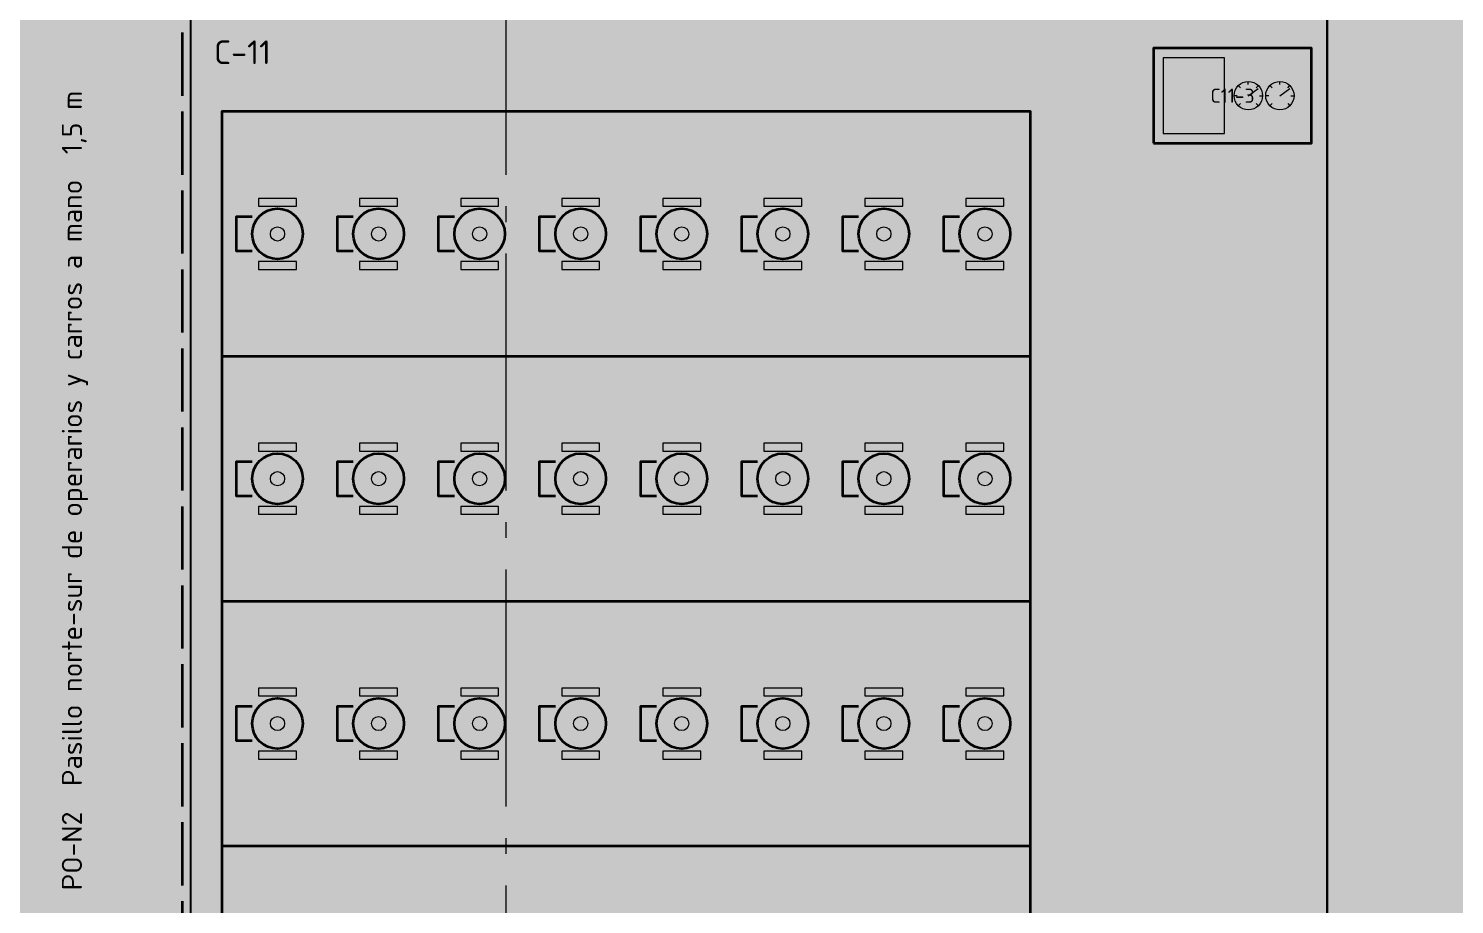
# Model space of a CAD drawing. Header units: millimetres. Extents: x 0 to 1189, y 0 to 841.
# Drawn here: x 660.8 to 751.1, y 518.8 to 574.3 of the extents above; entities that cross this region are included whole.
import ezdxf
from ezdxf.enums import TextEntityAlignment as Align

# ---------------------------------------------------------------- set-up
doc = ezdxf.new("R2010")
doc.units = ezdxf.units.MM
doc.linetypes.add('IRAM-E-TRAZOS', pattern=[5, 4, -1])
doc.linetypes.add('IRAM-F-TRAZO-PUNTO', pattern=[20, 15, -2, 1, -2])
for name, color, linetype, lineweight, true_color in [('A-DEM-AM', 2, 'CONTINUOUS', 35, 0xd7a500), ('A-EQUIPO', 30, 'CONTINUOUS', 35, 0xe67800), ('A-PASILLO', 2, 'IRAM-E-TRAZOS', 35, 0xd7a500)]:
    doc.layers.add(name, color=color, linetype=linetype, lineweight=lineweight, true_color=true_color)
for name, color, linetype, lineweight in [('A-EJE', 1, 'IRAM-F-TRAZO-PUNTO', 18), ('A-EQUIPO-FINO', 8, 'CONTINUOUS', 13), ('A-EQUIPO-RELLENO', 9, 'CONTINUOUS', 13), ('A-RELLENO', 9, 'CONTINUOUS', 13), ('A-SECTOR', 1, 'CONTINUOUS', 25), ('A-SECTOR-TXT', 1, 'CONTINUOUS', 25), ('A-TEXTO', 7, 'CONTINUOUS', 18)]:
    doc.layers.add(name, color=color, linetype=linetype, lineweight=lineweight)
doc.styles.add('ISO3098', font='isocpeur.ttf')

msp = doc.modelspace()

# ---------------------------------------------------------------- hatches: boundary and pattern name
at = {"layer": 'A-EQUIPO-RELLENO', "true_color": 0xeedec0}
h = msp.add_hatch(color=7, dxfattribs=at)
h.dxf.hatch_style = 1
h.paths.add_polyline_path([(732, 567), (742, 567), (742, 573), (732, 573)])
at = {"layer": 'A-EQUIPO-RELLENO', "true_color": 0xffffff}
h = msp.add_hatch(color=7, dxfattribs=at)
h.dxf.hatch_style = 1
h.paths.add_polyline_path([(738.9, 570), (738.869, 570.233), (738.779, 570.45), (738.636, 570.636), (738.45, 570.779), (738.233, 570.869), (738, 570.9), (737.767, 570.869), (737.55, 570.779), (737.364, 570.636), (737.221, 570.45), (737.131, 570.233), (737.1, 570), (737.131, 569.767), (737.221, 569.55), (737.364, 569.364), (737.55, 569.221), (737.767, 569.131), (738, 569.1), (738.233, 569.131), (738.45, 569.221), (738.636, 569.364), (738.779, 569.55), (738.869, 569.767)])
h = msp.add_hatch(color=7, dxfattribs=at)
h.dxf.hatch_style = 1
h.paths.add_polyline_path([(740.9, 570), (740.869, 570.233), (740.779, 570.45), (740.636, 570.636), (740.45, 570.779), (740.233, 570.869), (740, 570.9), (739.767, 570.869), (739.55, 570.779), (739.364, 570.636), (739.221, 570.45), (739.131, 570.233), (739.1, 570), (739.131, 569.767), (739.221, 569.55), (739.364, 569.364), (739.55, 569.221), (739.767, 569.131), (740, 569.1), (740.233, 569.131), (740.45, 569.221), (740.636, 569.364), (740.779, 569.55), (740.869, 569.767)])
at = {"layer": 'A-EQUIPO-RELLENO', "true_color": 0xf0786e}
h = msp.add_hatch(color=7, dxfattribs=at)
h.dxf.hatch_style = 1
h.paths.add_polyline_path([(678.12, 561.25), (678.065, 561.664), (677.906, 562.05), (677.651, 562.381), (677.32, 562.636), (676.934, 562.795), (676.52, 562.85), (676.106, 562.795), (675.72, 562.636), (675.389, 562.381), (675.134, 562.05), (674.975, 561.664), (674.92, 561.25), (674.975, 560.836), (675.134, 560.45), (675.389, 560.119), (675.72, 559.864), (676.106, 559.705), (676.52, 559.65), (676.934, 559.705), (677.32, 559.864), (677.651, 560.119), (677.906, 560.45), (678.065, 560.836)])
at = {"layer": 'A-EQUIPO-RELLENO', "true_color": 0x969ba0}
h = msp.add_hatch(color=7, dxfattribs=at)
h.dxf.hatch_style = 1
h.paths.add_polyline_path([(675.32, 563), (677.72, 563), (677.72, 563.5), (675.32, 563.5)])
at = {"layer": 'A-EQUIPO-RELLENO', "true_color": 0xf0786e}
h = msp.add_hatch(color=7, dxfattribs=at)
h.dxf.hatch_style = 1
h.paths.add_polyline_path([(684.52, 561.25), (684.465, 561.664), (684.306, 562.05), (684.051, 562.381), (683.72, 562.636), (683.334, 562.795), (682.92, 562.85), (682.506, 562.795), (682.12, 562.636), (681.789, 562.381), (681.534, 562.05), (681.375, 561.664), (681.32, 561.25), (681.375, 560.836), (681.534, 560.45), (681.789, 560.119), (682.12, 559.864), (682.506, 559.705), (682.92, 559.65), (683.334, 559.705), (683.72, 559.864), (684.051, 560.119), (684.306, 560.45), (684.465, 560.836)])
at = {"layer": 'A-EQUIPO-RELLENO', "true_color": 0x969ba0}
h = msp.add_hatch(color=7, dxfattribs=at)
h.dxf.hatch_style = 1
h.paths.add_polyline_path([(681.72, 563), (684.12, 563), (684.12, 563.5), (681.72, 563.5)])
at = {"layer": 'A-EQUIPO-RELLENO', "true_color": 0xf0786e}
h = msp.add_hatch(color=7, dxfattribs=at)
h.dxf.hatch_style = 1
h.paths.add_polyline_path([(690.92, 561.25), (690.865, 561.664), (690.706, 562.05), (690.451, 562.381), (690.12, 562.636), (689.734, 562.795), (689.32, 562.85), (688.906, 562.795), (688.52, 562.636), (688.189, 562.381), (687.934, 562.05), (687.775, 561.664), (687.72, 561.25), (687.775, 560.836), (687.934, 560.45), (688.189, 560.119), (688.52, 559.864), (688.906, 559.705), (689.32, 559.65), (689.734, 559.705), (690.12, 559.864), (690.451, 560.119), (690.706, 560.45), (690.865, 560.836)])
at = {"layer": 'A-EQUIPO-RELLENO', "true_color": 0x969ba0}
h = msp.add_hatch(color=7, dxfattribs=at)
h.dxf.hatch_style = 1
h.paths.add_polyline_path([(688.12, 563), (690.52, 563), (690.52, 563.5), (688.12, 563.5)])
at = {"layer": 'A-EQUIPO-RELLENO', "true_color": 0xf0786e}
h = msp.add_hatch(color=7, dxfattribs=at)
h.dxf.hatch_style = 1
h.paths.add_polyline_path([(697.32, 561.25), (697.265, 561.664), (697.106, 562.05), (696.851, 562.381), (696.52, 562.636), (696.134, 562.795), (695.72, 562.85), (695.306, 562.795), (694.92, 562.636), (694.589, 562.381), (694.334, 562.05), (694.175, 561.664), (694.12, 561.25), (694.175, 560.836), (694.334, 560.45), (694.589, 560.119), (694.92, 559.864), (695.306, 559.705), (695.72, 559.65), (696.134, 559.705), (696.52, 559.864), (696.851, 560.119), (697.106, 560.45), (697.265, 560.836)])
at = {"layer": 'A-EQUIPO-RELLENO', "true_color": 0x969ba0}
h = msp.add_hatch(color=7, dxfattribs=at)
h.dxf.hatch_style = 1
h.paths.add_polyline_path([(694.52, 563), (696.92, 563), (696.92, 563.5), (694.52, 563.5)])
at = {"layer": 'A-EQUIPO-RELLENO', "true_color": 0xf0786e}
h = msp.add_hatch(color=7, dxfattribs=at)
h.dxf.hatch_style = 1
h.paths.add_polyline_path([(703.72, 561.25), (703.665, 561.664), (703.506, 562.05), (703.251, 562.381), (702.92, 562.636), (702.534, 562.795), (702.12, 562.85), (701.706, 562.795), (701.32, 562.636), (700.989, 562.381), (700.734, 562.05), (700.575, 561.664), (700.52, 561.25), (700.575, 560.836), (700.734, 560.45), (700.989, 560.119), (701.32, 559.864), (701.706, 559.705), (702.12, 559.65), (702.534, 559.705), (702.92, 559.864), (703.251, 560.119), (703.506, 560.45), (703.665, 560.836)])
at = {"layer": 'A-EQUIPO-RELLENO', "true_color": 0x969ba0}
h = msp.add_hatch(color=7, dxfattribs=at)
h.dxf.hatch_style = 1
h.paths.add_polyline_path([(700.92, 563), (703.32, 563), (703.32, 563.5), (700.92, 563.5)])
at = {"layer": 'A-EQUIPO-RELLENO', "true_color": 0xf0786e}
h = msp.add_hatch(color=7, dxfattribs=at)
h.dxf.hatch_style = 1
h.paths.add_polyline_path([(710.12, 561.25), (710.065, 561.664), (709.906, 562.05), (709.651, 562.381), (709.32, 562.636), (708.934, 562.795), (708.52, 562.85), (708.106, 562.795), (707.72, 562.636), (707.389, 562.381), (707.134, 562.05), (706.975, 561.664), (706.92, 561.25), (706.975, 560.836), (707.134, 560.45), (707.389, 560.119), (707.72, 559.864), (708.106, 559.705), (708.52, 559.65), (708.934, 559.705), (709.32, 559.864), (709.651, 560.119), (709.906, 560.45), (710.065, 560.836)])
at = {"layer": 'A-EQUIPO-RELLENO', "true_color": 0x969ba0}
h = msp.add_hatch(color=7, dxfattribs=at)
h.dxf.hatch_style = 1
h.paths.add_polyline_path([(707.32, 563), (709.72, 563), (709.72, 563.5), (707.32, 563.5)])
at = {"layer": 'A-EQUIPO-RELLENO', "true_color": 0xf0786e}
h = msp.add_hatch(color=7, dxfattribs=at)
h.dxf.hatch_style = 1
h.paths.add_polyline_path([(716.52, 561.25), (716.465, 561.664), (716.306, 562.05), (716.051, 562.381), (715.72, 562.636), (715.334, 562.795), (714.92, 562.85), (714.506, 562.795), (714.12, 562.636), (713.789, 562.381), (713.534, 562.05), (713.375, 561.664), (713.32, 561.25), (713.375, 560.836), (713.534, 560.45), (713.789, 560.119), (714.12, 559.864), (714.506, 559.705), (714.92, 559.65), (715.334, 559.705), (715.72, 559.864), (716.051, 560.119), (716.306, 560.45), (716.465, 560.836)])
at = {"layer": 'A-EQUIPO-RELLENO', "true_color": 0x969ba0}
h = msp.add_hatch(color=7, dxfattribs=at)
h.dxf.hatch_style = 1
h.paths.add_polyline_path([(713.72, 563), (716.12, 563), (716.12, 563.5), (713.72, 563.5)])
at = {"layer": 'A-EQUIPO-RELLENO', "true_color": 0xf0786e}
h = msp.add_hatch(color=7, dxfattribs=at)
h.dxf.hatch_style = 1
h.paths.add_polyline_path([(722.92, 561.25), (722.865, 561.664), (722.706, 562.05), (722.451, 562.381), (722.12, 562.636), (721.734, 562.795), (721.32, 562.85), (720.906, 562.795), (720.52, 562.636), (720.189, 562.381), (719.934, 562.05), (719.775, 561.664), (719.72, 561.25), (719.775, 560.836), (719.934, 560.45), (720.189, 560.119), (720.52, 559.864), (720.906, 559.705), (721.32, 559.65), (721.734, 559.705), (722.12, 559.864), (722.451, 560.119), (722.706, 560.45), (722.865, 560.836)])
at = {"layer": 'A-EQUIPO-RELLENO', "true_color": 0x969ba0}
h = msp.add_hatch(color=7, dxfattribs=at)
h.dxf.hatch_style = 1
h.paths.add_polyline_path([(720.12, 563), (722.52, 563), (722.52, 563.5), (720.12, 563.5)])
h = msp.add_hatch(color=7, dxfattribs=at)
h.dxf.hatch_style = 1
h.paths.add_polyline_path([(675.32, 559), (677.72, 559), (677.72, 559.5), (675.32, 559.5)])
h = msp.add_hatch(color=7, dxfattribs=at)
h.dxf.hatch_style = 1
h.paths.add_polyline_path([(681.72, 559), (684.12, 559), (684.12, 559.5), (681.72, 559.5)])
h = msp.add_hatch(color=7, dxfattribs=at)
h.dxf.hatch_style = 1
h.paths.add_polyline_path([(688.12, 559), (690.52, 559), (690.52, 559.5), (688.12, 559.5)])
h = msp.add_hatch(color=7, dxfattribs=at)
h.dxf.hatch_style = 1
h.paths.add_polyline_path([(694.52, 559), (696.92, 559), (696.92, 559.5), (694.52, 559.5)])
h = msp.add_hatch(color=7, dxfattribs=at)
h.dxf.hatch_style = 1
h.paths.add_polyline_path([(700.92, 559), (703.32, 559), (703.32, 559.5), (700.92, 559.5)])
h = msp.add_hatch(color=7, dxfattribs=at)
h.dxf.hatch_style = 1
h.paths.add_polyline_path([(707.32, 559), (709.72, 559), (709.72, 559.5), (707.32, 559.5)])
h = msp.add_hatch(color=7, dxfattribs=at)
h.dxf.hatch_style = 1
h.paths.add_polyline_path([(713.72, 559), (716.12, 559), (716.12, 559.5), (713.72, 559.5)])
h = msp.add_hatch(color=7, dxfattribs=at)
h.dxf.hatch_style = 1
h.paths.add_polyline_path([(720.12, 559), (722.52, 559), (722.52, 559.5), (720.12, 559.5)])
at = {"layer": 'A-EQUIPO-RELLENO', "true_color": 0xf0786e}
h = msp.add_hatch(color=7, dxfattribs=at)
h.dxf.hatch_style = 1
h.paths.add_polyline_path([(678.12, 545.75), (678.065, 546.164), (677.906, 546.55), (677.651, 546.881), (677.32, 547.136), (676.934, 547.295), (676.52, 547.35), (676.106, 547.295), (675.72, 547.136), (675.389, 546.881), (675.134, 546.55), (674.975, 546.164), (674.92, 545.75), (674.975, 545.336), (675.134, 544.95), (675.389, 544.619), (675.72, 544.364), (676.106, 544.205), (676.52, 544.15), (676.934, 544.205), (677.32, 544.364), (677.651, 544.619), (677.906, 544.95), (678.065, 545.336)])
at = {"layer": 'A-EQUIPO-RELLENO', "true_color": 0x969ba0}
h = msp.add_hatch(color=7, dxfattribs=at)
h.dxf.hatch_style = 1
h.paths.add_polyline_path([(675.32, 547.5), (677.72, 547.5), (677.72, 548), (675.32, 548)])
at = {"layer": 'A-EQUIPO-RELLENO', "true_color": 0xf0786e}
h = msp.add_hatch(color=7, dxfattribs=at)
h.dxf.hatch_style = 1
h.paths.add_polyline_path([(684.52, 545.75), (684.465, 546.164), (684.306, 546.55), (684.051, 546.881), (683.72, 547.136), (683.334, 547.295), (682.92, 547.35), (682.506, 547.295), (682.12, 547.136), (681.789, 546.881), (681.534, 546.55), (681.375, 546.164), (681.32, 545.75), (681.375, 545.336), (681.534, 544.95), (681.789, 544.619), (682.12, 544.364), (682.506, 544.205), (682.92, 544.15), (683.334, 544.205), (683.72, 544.364), (684.051, 544.619), (684.306, 544.95), (684.465, 545.336)])
at = {"layer": 'A-EQUIPO-RELLENO', "true_color": 0x969ba0}
h = msp.add_hatch(color=7, dxfattribs=at)
h.dxf.hatch_style = 1
h.paths.add_polyline_path([(681.72, 547.5), (684.12, 547.5), (684.12, 548), (681.72, 548)])
at = {"layer": 'A-EQUIPO-RELLENO', "true_color": 0xf0786e}
h = msp.add_hatch(color=7, dxfattribs=at)
h.dxf.hatch_style = 1
h.paths.add_polyline_path([(690.92, 545.75), (690.865, 546.164), (690.706, 546.55), (690.451, 546.881), (690.12, 547.136), (689.734, 547.295), (689.32, 547.35), (688.906, 547.295), (688.52, 547.136), (688.189, 546.881), (687.934, 546.55), (687.775, 546.164), (687.72, 545.75), (687.775, 545.336), (687.934, 544.95), (688.189, 544.619), (688.52, 544.364), (688.906, 544.205), (689.32, 544.15), (689.734, 544.205), (690.12, 544.364), (690.451, 544.619), (690.706, 544.95), (690.865, 545.336)])
at = {"layer": 'A-EQUIPO-RELLENO', "true_color": 0x969ba0}
h = msp.add_hatch(color=7, dxfattribs=at)
h.dxf.hatch_style = 1
h.paths.add_polyline_path([(688.12, 547.5), (690.52, 547.5), (690.52, 548), (688.12, 548)])
at = {"layer": 'A-EQUIPO-RELLENO', "true_color": 0xf0786e}
h = msp.add_hatch(color=7, dxfattribs=at)
h.dxf.hatch_style = 1
h.paths.add_polyline_path([(697.32, 545.75), (697.265, 546.164), (697.106, 546.55), (696.851, 546.881), (696.52, 547.136), (696.134, 547.295), (695.72, 547.35), (695.306, 547.295), (694.92, 547.136), (694.589, 546.881), (694.334, 546.55), (694.175, 546.164), (694.12, 545.75), (694.175, 545.336), (694.334, 544.95), (694.589, 544.619), (694.92, 544.364), (695.306, 544.205), (695.72, 544.15), (696.134, 544.205), (696.52, 544.364), (696.851, 544.619), (697.106, 544.95), (697.265, 545.336)])
at = {"layer": 'A-EQUIPO-RELLENO', "true_color": 0x969ba0}
h = msp.add_hatch(color=7, dxfattribs=at)
h.dxf.hatch_style = 1
h.paths.add_polyline_path([(694.52, 547.5), (696.92, 547.5), (696.92, 548), (694.52, 548)])
at = {"layer": 'A-EQUIPO-RELLENO', "true_color": 0xf0786e}
h = msp.add_hatch(color=7, dxfattribs=at)
h.dxf.hatch_style = 1
h.paths.add_polyline_path([(703.72, 545.75), (703.665, 546.164), (703.506, 546.55), (703.251, 546.881), (702.92, 547.136), (702.534, 547.295), (702.12, 547.35), (701.706, 547.295), (701.32, 547.136), (700.989, 546.881), (700.734, 546.55), (700.575, 546.164), (700.52, 545.75), (700.575, 545.336), (700.734, 544.95), (700.989, 544.619), (701.32, 544.364), (701.706, 544.205), (702.12, 544.15), (702.534, 544.205), (702.92, 544.364), (703.251, 544.619), (703.506, 544.95), (703.665, 545.336)])
at = {"layer": 'A-EQUIPO-RELLENO', "true_color": 0x969ba0}
h = msp.add_hatch(color=7, dxfattribs=at)
h.dxf.hatch_style = 1
h.paths.add_polyline_path([(700.92, 547.5), (703.32, 547.5), (703.32, 548), (700.92, 548)])
at = {"layer": 'A-EQUIPO-RELLENO', "true_color": 0xf0786e}
h = msp.add_hatch(color=7, dxfattribs=at)
h.dxf.hatch_style = 1
h.paths.add_polyline_path([(710.12, 545.75), (710.065, 546.164), (709.906, 546.55), (709.651, 546.881), (709.32, 547.136), (708.934, 547.295), (708.52, 547.35), (708.106, 547.295), (707.72, 547.136), (707.389, 546.881), (707.134, 546.55), (706.975, 546.164), (706.92, 545.75), (706.975, 545.336), (707.134, 544.95), (707.389, 544.619), (707.72, 544.364), (708.106, 544.205), (708.52, 544.15), (708.934, 544.205), (709.32, 544.364), (709.651, 544.619), (709.906, 544.95), (710.065, 545.336)])
at = {"layer": 'A-EQUIPO-RELLENO', "true_color": 0x969ba0}
h = msp.add_hatch(color=7, dxfattribs=at)
h.dxf.hatch_style = 1
h.paths.add_polyline_path([(707.32, 547.5), (709.72, 547.5), (709.72, 548), (707.32, 548)])
at = {"layer": 'A-EQUIPO-RELLENO', "true_color": 0xf0786e}
h = msp.add_hatch(color=7, dxfattribs=at)
h.dxf.hatch_style = 1
h.paths.add_polyline_path([(716.52, 545.75), (716.465, 546.164), (716.306, 546.55), (716.051, 546.881), (715.72, 547.136), (715.334, 547.295), (714.92, 547.35), (714.506, 547.295), (714.12, 547.136), (713.789, 546.881), (713.534, 546.55), (713.375, 546.164), (713.32, 545.75), (713.375, 545.336), (713.534, 544.95), (713.789, 544.619), (714.12, 544.364), (714.506, 544.205), (714.92, 544.15), (715.334, 544.205), (715.72, 544.364), (716.051, 544.619), (716.306, 544.95), (716.465, 545.336)])
at = {"layer": 'A-EQUIPO-RELLENO', "true_color": 0x969ba0}
h = msp.add_hatch(color=7, dxfattribs=at)
h.dxf.hatch_style = 1
h.paths.add_polyline_path([(713.72, 547.5), (716.12, 547.5), (716.12, 548), (713.72, 548)])
at = {"layer": 'A-EQUIPO-RELLENO', "true_color": 0xf0786e}
h = msp.add_hatch(color=7, dxfattribs=at)
h.dxf.hatch_style = 1
h.paths.add_polyline_path([(722.92, 545.75), (722.865, 546.164), (722.706, 546.55), (722.451, 546.881), (722.12, 547.136), (721.734, 547.295), (721.32, 547.35), (720.906, 547.295), (720.52, 547.136), (720.189, 546.881), (719.934, 546.55), (719.775, 546.164), (719.72, 545.75), (719.775, 545.336), (719.934, 544.95), (720.189, 544.619), (720.52, 544.364), (720.906, 544.205), (721.32, 544.15), (721.734, 544.205), (722.12, 544.364), (722.451, 544.619), (722.706, 544.95), (722.865, 545.336)])
at = {"layer": 'A-EQUIPO-RELLENO', "true_color": 0x969ba0}
h = msp.add_hatch(color=7, dxfattribs=at)
h.dxf.hatch_style = 1
h.paths.add_polyline_path([(720.12, 547.5), (722.52, 547.5), (722.52, 548), (720.12, 548)])
h = msp.add_hatch(color=7, dxfattribs=at)
h.dxf.hatch_style = 1
h.paths.add_polyline_path([(675.32, 543.5), (677.72, 543.5), (677.72, 544), (675.32, 544)])
h = msp.add_hatch(color=7, dxfattribs=at)
h.dxf.hatch_style = 1
h.paths.add_polyline_path([(681.72, 543.5), (684.12, 543.5), (684.12, 544), (681.72, 544)])
h = msp.add_hatch(color=7, dxfattribs=at)
h.dxf.hatch_style = 1
h.paths.add_polyline_path([(688.12, 543.5), (690.52, 543.5), (690.52, 544), (688.12, 544)])
h = msp.add_hatch(color=7, dxfattribs=at)
h.dxf.hatch_style = 1
h.paths.add_polyline_path([(694.52, 543.5), (696.92, 543.5), (696.92, 544), (694.52, 544)])
h = msp.add_hatch(color=7, dxfattribs=at)
h.dxf.hatch_style = 1
h.paths.add_polyline_path([(700.92, 543.5), (703.32, 543.5), (703.32, 544), (700.92, 544)])
h = msp.add_hatch(color=7, dxfattribs=at)
h.dxf.hatch_style = 1
h.paths.add_polyline_path([(707.32, 543.5), (709.72, 543.5), (709.72, 544), (707.32, 544)])
h = msp.add_hatch(color=7, dxfattribs=at)
h.dxf.hatch_style = 1
h.paths.add_polyline_path([(713.72, 543.5), (716.12, 543.5), (716.12, 544), (713.72, 544)])
h = msp.add_hatch(color=7, dxfattribs=at)
h.dxf.hatch_style = 1
h.paths.add_polyline_path([(720.12, 543.5), (722.52, 543.5), (722.52, 544), (720.12, 544)])
h = msp.add_hatch(color=7, dxfattribs=at)
h.dxf.hatch_style = 1
h.paths.add_polyline_path([(675.32, 532), (677.72, 532), (677.72, 532.5), (675.32, 532.5)])
h = msp.add_hatch(color=7, dxfattribs=at)
h.dxf.hatch_style = 1
h.paths.add_polyline_path([(681.72, 532), (684.12, 532), (684.12, 532.5), (681.72, 532.5)])
h = msp.add_hatch(color=7, dxfattribs=at)
h.dxf.hatch_style = 1
h.paths.add_polyline_path([(688.12, 532), (690.52, 532), (690.52, 532.5), (688.12, 532.5)])
h = msp.add_hatch(color=7, dxfattribs=at)
h.dxf.hatch_style = 1
h.paths.add_polyline_path([(694.52, 532), (696.92, 532), (696.92, 532.5), (694.52, 532.5)])
h = msp.add_hatch(color=7, dxfattribs=at)
h.dxf.hatch_style = 1
h.paths.add_polyline_path([(700.92, 532), (703.32, 532), (703.32, 532.5), (700.92, 532.5)])
h = msp.add_hatch(color=7, dxfattribs=at)
h.dxf.hatch_style = 1
h.paths.add_polyline_path([(707.32, 532), (709.72, 532), (709.72, 532.5), (707.32, 532.5)])
h = msp.add_hatch(color=7, dxfattribs=at)
h.dxf.hatch_style = 1
h.paths.add_polyline_path([(713.72, 532), (716.12, 532), (716.12, 532.5), (713.72, 532.5)])
h = msp.add_hatch(color=7, dxfattribs=at)
h.dxf.hatch_style = 1
h.paths.add_polyline_path([(720.12, 532), (722.52, 532), (722.52, 532.5), (720.12, 532.5)])
at = {"layer": 'A-EQUIPO-RELLENO', "true_color": 0xf0786e}
h = msp.add_hatch(color=7, dxfattribs=at)
h.dxf.hatch_style = 1
h.paths.add_polyline_path([(678.12, 530.25), (678.065, 530.664), (677.906, 531.05), (677.651, 531.381), (677.32, 531.636), (676.934, 531.795), (676.52, 531.85), (676.106, 531.795), (675.72, 531.636), (675.389, 531.381), (675.134, 531.05), (674.975, 530.664), (674.92, 530.25), (674.975, 529.836), (675.134, 529.45), (675.389, 529.119), (675.72, 528.864), (676.106, 528.705), (676.52, 528.65), (676.934, 528.705), (677.32, 528.864), (677.651, 529.119), (677.906, 529.45), (678.065, 529.836)])
h = msp.add_hatch(color=7, dxfattribs=at)
h.dxf.hatch_style = 1
h.paths.add_polyline_path([(684.52, 530.25), (684.465, 530.664), (684.306, 531.05), (684.051, 531.381), (683.72, 531.636), (683.334, 531.795), (682.92, 531.85), (682.506, 531.795), (682.12, 531.636), (681.789, 531.381), (681.534, 531.05), (681.375, 530.664), (681.32, 530.25), (681.375, 529.836), (681.534, 529.45), (681.789, 529.119), (682.12, 528.864), (682.506, 528.705), (682.92, 528.65), (683.334, 528.705), (683.72, 528.864), (684.051, 529.119), (684.306, 529.45), (684.465, 529.836)])
h = msp.add_hatch(color=7, dxfattribs=at)
h.dxf.hatch_style = 1
h.paths.add_polyline_path([(690.92, 530.25), (690.865, 530.664), (690.706, 531.05), (690.451, 531.381), (690.12, 531.636), (689.734, 531.795), (689.32, 531.85), (688.906, 531.795), (688.52, 531.636), (688.189, 531.381), (687.934, 531.05), (687.775, 530.664), (687.72, 530.25), (687.775, 529.836), (687.934, 529.45), (688.189, 529.119), (688.52, 528.864), (688.906, 528.705), (689.32, 528.65), (689.734, 528.705), (690.12, 528.864), (690.451, 529.119), (690.706, 529.45), (690.865, 529.836)])
h = msp.add_hatch(color=7, dxfattribs=at)
h.dxf.hatch_style = 1
h.paths.add_polyline_path([(697.32, 530.25), (697.265, 530.664), (697.106, 531.05), (696.851, 531.381), (696.52, 531.636), (696.134, 531.795), (695.72, 531.85), (695.306, 531.795), (694.92, 531.636), (694.589, 531.381), (694.334, 531.05), (694.175, 530.664), (694.12, 530.25), (694.175, 529.836), (694.334, 529.45), (694.589, 529.119), (694.92, 528.864), (695.306, 528.705), (695.72, 528.65), (696.134, 528.705), (696.52, 528.864), (696.851, 529.119), (697.106, 529.45), (697.265, 529.836)])
h = msp.add_hatch(color=7, dxfattribs=at)
h.dxf.hatch_style = 1
h.paths.add_polyline_path([(703.72, 530.25), (703.665, 530.664), (703.506, 531.05), (703.251, 531.381), (702.92, 531.636), (702.534, 531.795), (702.12, 531.85), (701.706, 531.795), (701.32, 531.636), (700.989, 531.381), (700.734, 531.05), (700.575, 530.664), (700.52, 530.25), (700.575, 529.836), (700.734, 529.45), (700.989, 529.119), (701.32, 528.864), (701.706, 528.705), (702.12, 528.65), (702.534, 528.705), (702.92, 528.864), (703.251, 529.119), (703.506, 529.45), (703.665, 529.836)])
h = msp.add_hatch(color=7, dxfattribs=at)
h.dxf.hatch_style = 1
h.paths.add_polyline_path([(710.12, 530.25), (710.065, 530.664), (709.906, 531.05), (709.651, 531.381), (709.32, 531.636), (708.934, 531.795), (708.52, 531.85), (708.106, 531.795), (707.72, 531.636), (707.389, 531.381), (707.134, 531.05), (706.975, 530.664), (706.92, 530.25), (706.975, 529.836), (707.134, 529.45), (707.389, 529.119), (707.72, 528.864), (708.106, 528.705), (708.52, 528.65), (708.934, 528.705), (709.32, 528.864), (709.651, 529.119), (709.906, 529.45), (710.065, 529.836)])
h = msp.add_hatch(color=7, dxfattribs=at)
h.dxf.hatch_style = 1
h.paths.add_polyline_path([(716.52, 530.25), (716.465, 530.664), (716.306, 531.05), (716.051, 531.381), (715.72, 531.636), (715.334, 531.795), (714.92, 531.85), (714.506, 531.795), (714.12, 531.636), (713.789, 531.381), (713.534, 531.05), (713.375, 530.664), (713.32, 530.25), (713.375, 529.836), (713.534, 529.45), (713.789, 529.119), (714.12, 528.864), (714.506, 528.705), (714.92, 528.65), (715.334, 528.705), (715.72, 528.864), (716.051, 529.119), (716.306, 529.45), (716.465, 529.836)])
h = msp.add_hatch(color=7, dxfattribs=at)
h.dxf.hatch_style = 1
h.paths.add_polyline_path([(722.92, 530.25), (722.865, 530.664), (722.706, 531.05), (722.451, 531.381), (722.12, 531.636), (721.734, 531.795), (721.32, 531.85), (720.906, 531.795), (720.52, 531.636), (720.189, 531.381), (719.934, 531.05), (719.775, 530.664), (719.72, 530.25), (719.775, 529.836), (719.934, 529.45), (720.189, 529.119), (720.52, 528.864), (720.906, 528.705), (721.32, 528.65), (721.734, 528.705), (722.12, 528.864), (722.451, 529.119), (722.706, 529.45), (722.865, 529.836)])
at = {"layer": 'A-EQUIPO-RELLENO', "true_color": 0x969ba0}
h = msp.add_hatch(color=7, dxfattribs=at)
h.dxf.hatch_style = 1
h.paths.add_polyline_path([(675.32, 528), (677.72, 528), (677.72, 528.5), (675.32, 528.5)])
h = msp.add_hatch(color=7, dxfattribs=at)
h.dxf.hatch_style = 1
h.paths.add_polyline_path([(681.72, 528), (684.12, 528), (684.12, 528.5), (681.72, 528.5)])
h = msp.add_hatch(color=7, dxfattribs=at)
h.dxf.hatch_style = 1
h.paths.add_polyline_path([(688.12, 528), (690.52, 528), (690.52, 528.5), (688.12, 528.5)])
h = msp.add_hatch(color=7, dxfattribs=at)
h.dxf.hatch_style = 1
h.paths.add_polyline_path([(694.52, 528), (696.92, 528), (696.92, 528.5), (694.52, 528.5)])
h = msp.add_hatch(color=7, dxfattribs=at)
h.dxf.hatch_style = 1
h.paths.add_polyline_path([(700.92, 528), (703.32, 528), (703.32, 528.5), (700.92, 528.5)])
h = msp.add_hatch(color=7, dxfattribs=at)
h.dxf.hatch_style = 1
h.paths.add_polyline_path([(707.32, 528), (709.72, 528), (709.72, 528.5), (707.32, 528.5)])
h = msp.add_hatch(color=7, dxfattribs=at)
h.dxf.hatch_style = 1
h.paths.add_polyline_path([(713.72, 528), (716.12, 528), (716.12, 528.5), (713.72, 528.5)])
h = msp.add_hatch(color=7, dxfattribs=at)
h.dxf.hatch_style = 1
h.paths.add_polyline_path([(720.12, 528), (722.52, 528), (722.52, 528.5), (720.12, 528.5)])
at = {"layer": 'A-RELLENO', "true_color": 0xf6cfc3}
h = msp.add_hatch(color=7, dxfattribs=at)
h.dxf.hatch_style = 1
h.paths.add_polyline_path([(743, 420), (843, 420), (843, 690), (743, 690)])
at = {"layer": 'A-RELLENO', "true_color": 0xf6f6f6}
h = msp.add_hatch(color=7, dxfattribs=at)
h.dxf.hatch_style = 1
h.paths.add_polyline_path([(656, 420), (671, 420), (671, 670), (656, 670)])
at = {"layer": 'A-RELLENO', "true_color": 0xf8d9c0}
h = msp.add_hatch(color=7, dxfattribs=at)
h.dxf.hatch_style = 1
h.paths.add_polyline_path([(671, 470), (743, 470), (743, 575), (671, 575)])

# ---------------------------------------------------------------- linework, layer by layer
at = {"layer": 'A-DEM-AM'}
for p, q in [((673, 553.5), (724.2, 553.5)), ((673, 538), (724.2, 538)), ((673, 522.5), (724.2, 522.5))]:
    msp.add_line(p, q, dxfattribs=at)
msp.add_lwpolyline([(673, 476), (724.2, 476), (724.2, 569), (673, 569)], close=True, dxfattribs=at)
at = {"layer": 'A-EJE'}
msp.add_line((691, 185), (691, 696), dxfattribs=at)
at = {"layer": 'A-EQUIPO'}
msp.add_lwpolyline([(732, 567), (742, 567), (742, 573), (732, 573)], close=True, dxfattribs=at)
for points in [[(674.92, 560.15), (673.92, 560.15), (673.92, 562.35), (674.92, 562.35)], [(681.32, 560.15), (680.32, 560.15), (680.32, 562.35), (681.32, 562.35)], [(687.72, 560.15), (686.72, 560.15), (686.72, 562.35), (687.72, 562.35)], [(694.12, 560.15), (693.12, 560.15), (693.12, 562.35), (694.12, 562.35)], [(700.52, 560.15), (699.52, 560.15), (699.52, 562.35), (700.52, 562.35)], [(706.92, 560.15), (705.92, 560.15), (705.92, 562.35), (706.92, 562.35)], [(713.32, 560.15), (712.32, 560.15), (712.32, 562.35), (713.32, 562.35)], [(719.72, 560.15), (718.72, 560.15), (718.72, 562.35), (719.72, 562.35)], [(674.92, 544.65), (673.92, 544.65), (673.92, 546.85), (674.92, 546.85)], [(681.32, 544.65), (680.32, 544.65), (680.32, 546.85), (681.32, 546.85)], [(687.72, 544.65), (686.72, 544.65), (686.72, 546.85), (687.72, 546.85)], [(694.12, 544.65), (693.12, 544.65), (693.12, 546.85), (694.12, 546.85)], [(700.52, 544.65), (699.52, 544.65), (699.52, 546.85), (700.52, 546.85)], [(706.92, 544.65), (705.92, 544.65), (705.92, 546.85), (706.92, 546.85)], [(713.32, 544.65), (712.32, 544.65), (712.32, 546.85), (713.32, 546.85)], [(719.72, 544.65), (718.72, 544.65), (718.72, 546.85), (719.72, 546.85)], [(674.92, 529.15), (673.92, 529.15), (673.92, 531.35), (674.92, 531.35)], [(681.32, 529.15), (680.32, 529.15), (680.32, 531.35), (681.32, 531.35)], [(687.72, 529.15), (686.72, 529.15), (686.72, 531.35), (687.72, 531.35)], [(694.12, 529.15), (693.12, 529.15), (693.12, 531.35), (694.12, 531.35)], [(700.52, 529.15), (699.52, 529.15), (699.52, 531.35), (700.52, 531.35)], [(706.92, 529.15), (705.92, 529.15), (705.92, 531.35), (706.92, 531.35)], [(713.32, 529.15), (712.32, 529.15), (712.32, 531.35), (713.32, 531.35)], [(719.72, 529.15), (718.72, 529.15), (718.72, 531.35), (719.72, 531.35)]]:
    msp.add_lwpolyline(points, dxfattribs=at)
for centre in [(676.52, 561.25), (682.92, 561.25), (689.32, 561.25), (695.72, 561.25), (702.12, 561.25), (708.52, 561.25), (714.92, 561.25), (721.32, 561.25), (676.52, 545.75), (682.92, 545.75), (689.32, 545.75), (695.72, 545.75), (702.12, 545.75), (708.52, 545.75), (714.92, 545.75), (721.32, 545.75), (676.52, 530.25), (682.92, 530.25), (689.32, 530.25), (695.72, 530.25), (702.12, 530.25), (708.52, 530.25), (714.92, 530.25), (721.32, 530.25)]:
    msp.add_circle(centre, 1.6, dxfattribs=at)
at = {"layer": 'A-EQUIPO-FINO'}
for p, q in [((738, 570.702), (738, 570.9)), ((740, 570.702), (740, 570.9)), ((737.298, 570), (737.1, 570)), ((737.504, 570.496), (737.364, 570.636)), ((738, 570), (738.63, 570.45)), ((738.496, 570.496), (738.636, 570.636)), ((738.702, 570), (738.9, 570)), ((739.298, 570), (739.1, 570)), ((739.504, 570.496), (739.364, 570.636)), ((740, 570), (740.63, 570.45)), ((740.496, 570.496), (740.636, 570.636)), ((740.702, 570), (740.9, 570)), ((737.504, 569.504), (737.364, 569.364)), ((738.496, 569.504), (738.636, 569.364)), ((739.504, 569.504), (739.364, 569.364)), ((740.496, 569.504), (740.636, 569.364))]:
    msp.add_line(p, q, dxfattribs=at)
for points in [[(732.6, 567.6), (736.5, 567.6), (736.5, 572.4), (732.6, 572.4)], [(675.32, 563), (677.72, 563), (677.72, 563.5), (675.32, 563.5)], [(681.72, 563), (684.12, 563), (684.12, 563.5), (681.72, 563.5)], [(688.12, 563), (690.52, 563), (690.52, 563.5), (688.12, 563.5)], [(694.52, 563), (696.92, 563), (696.92, 563.5), (694.52, 563.5)], [(700.92, 563), (703.32, 563), (703.32, 563.5), (700.92, 563.5)], [(707.32, 563), (709.72, 563), (709.72, 563.5), (707.32, 563.5)], [(713.72, 563), (716.12, 563), (716.12, 563.5), (713.72, 563.5)], [(720.12, 563), (722.52, 563), (722.52, 563.5), (720.12, 563.5)], [(675.32, 559), (677.72, 559), (677.72, 559.5), (675.32, 559.5)], [(681.72, 559), (684.12, 559), (684.12, 559.5), (681.72, 559.5)], [(688.12, 559), (690.52, 559), (690.52, 559.5), (688.12, 559.5)], [(694.52, 559), (696.92, 559), (696.92, 559.5), (694.52, 559.5)], [(700.92, 559), (703.32, 559), (703.32, 559.5), (700.92, 559.5)], [(707.32, 559), (709.72, 559), (709.72, 559.5), (707.32, 559.5)], [(713.72, 559), (716.12, 559), (716.12, 559.5), (713.72, 559.5)], [(720.12, 559), (722.52, 559), (722.52, 559.5), (720.12, 559.5)], [(675.32, 547.5), (677.72, 547.5), (677.72, 548), (675.32, 548)], [(681.72, 547.5), (684.12, 547.5), (684.12, 548), (681.72, 548)], [(688.12, 547.5), (690.52, 547.5), (690.52, 548), (688.12, 548)], [(694.52, 547.5), (696.92, 547.5), (696.92, 548), (694.52, 548)], [(700.92, 547.5), (703.32, 547.5), (703.32, 548), (700.92, 548)], [(707.32, 547.5), (709.72, 547.5), (709.72, 548), (707.32, 548)], [(713.72, 547.5), (716.12, 547.5), (716.12, 548), (713.72, 548)], [(720.12, 547.5), (722.52, 547.5), (722.52, 548), (720.12, 548)], [(675.32, 543.5), (677.72, 543.5), (677.72, 544), (675.32, 544)], [(681.72, 543.5), (684.12, 543.5), (684.12, 544), (681.72, 544)], [(688.12, 543.5), (690.52, 543.5), (690.52, 544), (688.12, 544)], [(694.52, 543.5), (696.92, 543.5), (696.92, 544), (694.52, 544)], [(700.92, 543.5), (703.32, 543.5), (703.32, 544), (700.92, 544)], [(707.32, 543.5), (709.72, 543.5), (709.72, 544), (707.32, 544)], [(713.72, 543.5), (716.12, 543.5), (716.12, 544), (713.72, 544)], [(720.12, 543.5), (722.52, 543.5), (722.52, 544), (720.12, 544)], [(675.32, 532), (677.72, 532), (677.72, 532.5), (675.32, 532.5)], [(681.72, 532), (684.12, 532), (684.12, 532.5), (681.72, 532.5)], [(688.12, 532), (690.52, 532), (690.52, 532.5), (688.12, 532.5)], [(694.52, 532), (696.92, 532), (696.92, 532.5), (694.52, 532.5)], [(700.92, 532), (703.32, 532), (703.32, 532.5), (700.92, 532.5)], [(707.32, 532), (709.72, 532), (709.72, 532.5), (707.32, 532.5)], [(713.72, 532), (716.12, 532), (716.12, 532.5), (713.72, 532.5)], [(720.12, 532), (722.52, 532), (722.52, 532.5), (720.12, 532.5)], [(675.32, 528), (677.72, 528), (677.72, 528.5), (675.32, 528.5)], [(681.72, 528), (684.12, 528), (684.12, 528.5), (681.72, 528.5)], [(688.12, 528), (690.52, 528), (690.52, 528.5), (688.12, 528.5)], [(694.52, 528), (696.92, 528), (696.92, 528.5), (694.52, 528.5)], [(700.92, 528), (703.32, 528), (703.32, 528.5), (700.92, 528.5)], [(707.32, 528), (709.72, 528), (709.72, 528.5), (707.32, 528.5)], [(713.72, 528), (716.12, 528), (716.12, 528.5), (713.72, 528.5)], [(720.12, 528), (722.52, 528), (722.52, 528.5), (720.12, 528.5)]]:
    msp.add_lwpolyline(points, close=True, dxfattribs=at)
for centre, radius in [((738, 570), 0.9), ((740, 570), 0.9), ((676.52, 561.25), 0.45), ((682.92, 561.25), 0.45), ((689.32, 561.25), 0.45), ((695.72, 561.25), 0.45), ((702.12, 561.25), 0.45), ((708.52, 561.25), 0.45), ((714.92, 561.25), 0.45), ((721.32, 561.25), 0.45), ((676.52, 545.75), 0.45), ((682.92, 545.75), 0.45), ((689.32, 545.75), 0.45), ((695.72, 545.75), 0.45), ((702.12, 545.75), 0.45), ((708.52, 545.75), 0.45), ((714.92, 545.75), 0.45), ((721.32, 545.75), 0.45), ((676.52, 530.25), 0.45), ((682.92, 530.25), 0.45), ((689.32, 530.25), 0.45), ((695.72, 530.25), 0.45), ((702.12, 530.25), 0.45), ((708.52, 530.25), 0.45), ((714.92, 530.25), 0.45), ((721.32, 530.25), 0.45)]:
    msp.add_circle(centre, radius, dxfattribs=at)
at = {"layer": 'A-PASILLO'}
msp.add_line((670.5, 420), (670.5, 670), dxfattribs=at)
at = {"layer": 'A-SECTOR'}
for points in [[(743, 420), (843, 420), (843, 690), (743, 690)], [(671, 470), (743, 470), (743, 575), (671, 575)]]:
    msp.add_lwpolyline(points, close=True, dxfattribs=at)

# ---------------------------------------------------------------- texts
at = {"layer": 'A-SECTOR-TXT', "style": 'ISO3098'}
msp.add_text('C-11', height=1.5, dxfattribs=at).set_placement((672.5, 573.5), align=Align.TOP_LEFT)
at = {"layer": 'A-TEXTO', "style": 'ISO3098'}
msp.add_text('PO-N2  Pasillo norte-sur de operarios y carros a mano  1,5 m', height=1.275, rotation=90, dxfattribs=at).set_placement((663.5, 545), align=Align.MIDDLE_CENTER)
msp.add_text('C11-3', height=0.9, dxfattribs=at).set_placement((737, 570), align=Align.MIDDLE_CENTER)

doc.saveas('drawing.dxf')
